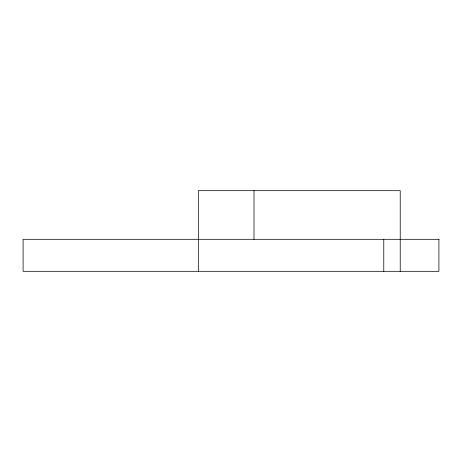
<?xml version="1.0" encoding="UTF-8"?>
<svg xmlns="http://www.w3.org/2000/svg" width="462" height="462" viewBox="0 0 462 462"><rect width="100%" height="100%" fill="white"/><g stroke="black" fill="none" stroke-linecap="round" stroke-linejoin="round"><path stroke-width="0.69" d="M400.225 271.315L400.225 190.685L198.331 190.685L198.331 271.315M383.778 239.31L383.778 271.315M253.979 190.685L253.979 239.31M438.9 239.31L23.1 239.31L23.1 271.315L438.9 271.315L438.9 239.31"/></g></svg>
